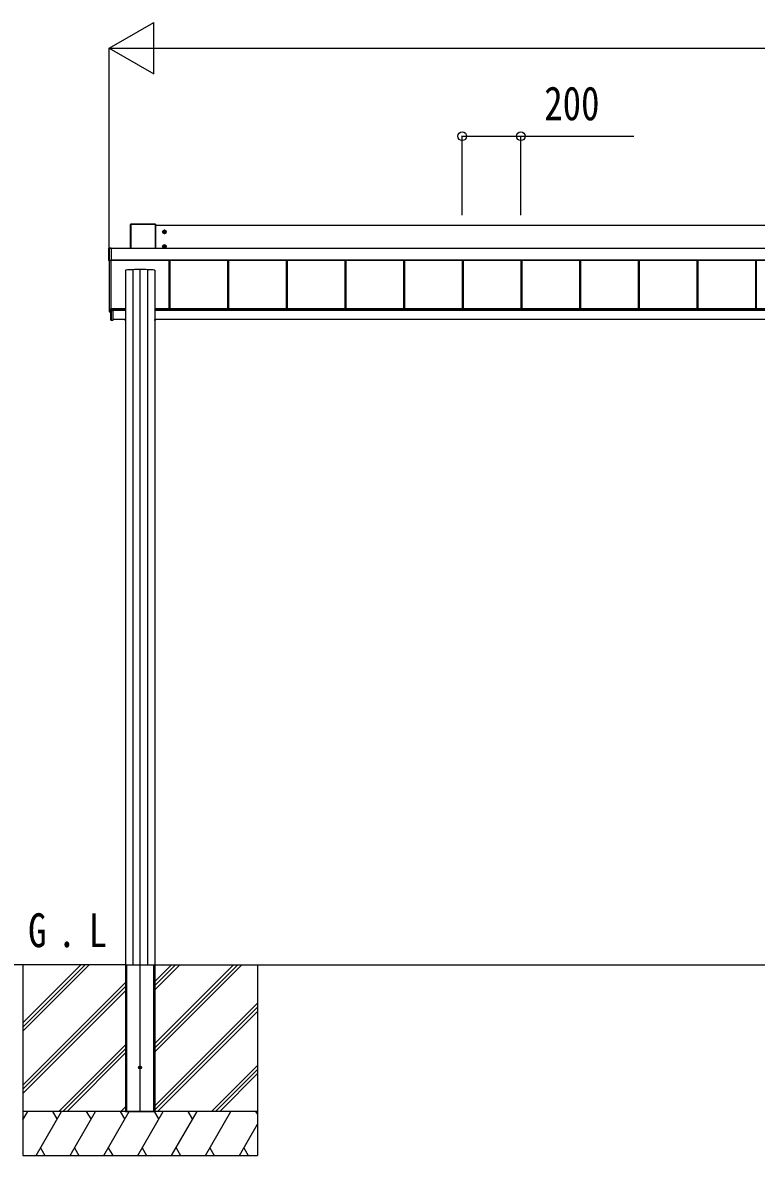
# Model space of a CAD drawing. Units: millimetres, scale not verified. Extents: x -14718 to 14718, y -10395 to 10395.
# Drawn here: x -12156 to -9654, y -8006 to -4144 of the extents above; entities that cross this region are included whole.
import ezdxf
from ezdxf.enums import TextEntityAlignment as Align

# ---------------------------------------------------------------- set-up
doc = ezdxf.new("R2010")
doc.units = ezdxf.units.MM
doc.header["$LTSCALE"] = 50
for name, color, linetype in [('0-2_USER1', 3, 'Continuous'), ('0-3_YKK_12', 2, 'Continuous'), ('0-4_YKK_A1', 4, 'Continuous'), ('0-5_YKK_D', 6, 'Continuous')]:
    doc.layers.add(name, color=color, linetype=linetype)
doc.styles.add('ＭＳ ゴシック', font='')
doc.styles.get('ＭＳ ゴシック').set_extended_font_data('MS Gothic')

msp = doc.modelspace()

# ---------------------------------------------------------------- linework, layer by layer
at = {"layer": '0-3_YKK_12'}
msp.add_line((-11755.44, -7859), (-11755.44, -4983.3), dxfattribs=at)
at = {"layer": '0-4_YKK_A1'}
for p, q in [((-11788.44, -4831.65), (-11788.44, -4913.81)), ((-11788.1, -4831.79), (-11788.44, -4831.65)), ((-11788.1, -4913.81), (-11788.1, -4831.79)), ((-11702.93, -4831.15), (-11787.94, -4831.15)), ((-11787.94, -4831.15), (-11787.6, -4831.3)), ((-11787.6, -4831.3), (-11787.6, -4831.78)), ((-11787.6, -4831.78), (-11787.6, -4913.81)), ((-11703.27, -4831.78), (-11787.6, -4831.78)), ((-11703.27, -4831.3), (-11702.93, -4831.15)), ((-11703.27, -4913.81), (-11703.27, -4831.78)), ((-11702.44, -4831.65), (-11702.77, -4831.79)), ((-11702.77, -4831.79), (-11702.77, -4913.81)), ((-11702.44, -4913.81), (-11702.44, -4831.65)), ((-7208.44, -4835.37), (-11702.44, -4835.37)), ((-11679.69, -4857.11), (-11665.19, -4857.11)), ((-11674.72, -4856.35), (-11675.44, -4856.35)), ((-11672.44, -4864.36), (-11672.44, -4849.86)), ((-11670.16, -4857.87), (-11669.44, -4857.87)), ((-11672.44, -4914.33), (-11672.44, -4899.83)), ((-11861.94, -4955.01), (-11861.94, -4913.04)), ((-11861.47, -4913.23), (-11861.94, -4913.04)), ((-11861.47, -4954.29), (-11861.47, -4913.23)), ((-11861.44, -4912.54), (-11855.74, -4912.54)), ((-11861.44, -4912.54), (-11860.98, -4912.73)), ((-11860.98, -4913.22), (-11860.98, -4954.27)), ((-11853.94, -4913.22), (-11860.98, -4913.22)), ((-11855.74, -4912.57), (-11855.74, -4912.54)), ((-11853.94, -4912.58), (-11855.14, -4912.58)), ((-11855.14, -4912.58), (-11855.14, -4912.58)), ((-11853.94, -4912.58), (-11855.14, -4912.58)), ((-11853.94, -4912.73), (-11853.94, -4912.58)), ((-11853.94, -4912.58), (-11853.94, -4912.58)), ((-11853.94, -4912.73), (-11853.94, -4913.22)), ((-11853.94, -4913.22), (-11853.94, -4954.27)), ((-7162.94, -4913.81), (-11853.94, -4913.81)), ((-7162.94, -4914.29), (-11853.94, -4914.29)), ((-11679.69, -4907.08), (-11665.19, -4907.08)), ((-11674.72, -4906.32), (-11675.44, -4906.32)), ((-11670.16, -4907.84), (-11669.44, -4907.84)), ((-11861.94, -4955.01), (-11861.47, -4954.29)), ((-11860.98, -4954.79), (-11861.44, -4955.51)), ((-11855.74, -4955.51), (-11861.44, -4955.51)), ((-11860.44, -4955.51), (-11860.44, -5127.93)), ((-11855.74, -4955.51), (-11855.74, -4955.39)), ((-11855.44, -4955.35), (-11855.44, -5127.98)), ((-11855.14, -4955.34), (-11853.94, -4955.34)), ((-11855.14, -4955.34), (-11855.14, -4955.34)), ((-11855.14, -4955.34), (-11853.94, -4955.34)), ((-7162.94, -4953.27), (-11853.94, -4953.27)), ((-7162.94, -4953.78), (-11853.94, -4953.78)), ((-11853.94, -4953.92), (-7162.94, -4953.92)), ((-7162.94, -4953.92), (-11853.94, -4953.92)), ((-11853.94, -4954.27), (-11853.94, -4954.79)), ((-11853.94, -4954.79), (-11853.94, -4955.34)), ((-11853.94, -4955.34), (-11853.94, -4955.34)), ((-11656.94, -4953.92), (-11656.94, -5120.15)), ((-11656.54, -4953.92), (-11656.54, -5119.21)), ((-11653.94, -4953.92), (-11653.94, -5120.15)), ((-11456.94, -4953.92), (-11456.94, -5120.15)), ((-11454.34, -4953.92), (-11454.34, -5120.15)), ((-11453.94, -4953.92), (-11453.94, -5120.15)), ((-11256.94, -4953.92), (-11256.94, -5120.15)), ((-11254.34, -4953.92), (-11254.34, -5120.15)), ((-11253.94, -4953.92), (-11253.94, -5120.15)), ((-11056.94, -4953.92), (-11056.94, -5120.15)), ((-11054.34, -4953.92), (-11054.34, -5120.15)), ((-11053.94, -4953.92), (-11053.94, -5120.15)), ((-10856.94, -4953.92), (-10856.94, -5120.15)), ((-10854.34, -4953.92), (-10854.34, -5120.15)), ((-10853.94, -4953.92), (-10853.94, -5120.15)), ((-10656.94, -4953.92), (-10656.94, -5120.15)), ((-10654.34, -4953.92), (-10654.34, -5120.15)), ((-10653.94, -4953.92), (-10653.94, -5120.15)), ((-10456.94, -4953.92), (-10456.94, -5120.15)), ((-10454.34, -4953.92), (-10454.34, -5120.15)), ((-10453.94, -4953.92), (-10453.94, -5120.15)), ((-10256.94, -4953.92), (-10256.94, -5120.15)), ((-10254.34, -4953.92), (-10254.34, -5120.15)), ((-10253.94, -4953.92), (-10253.94, -5120.15)), ((-10056.94, -4953.92), (-10056.94, -5120.15)), ((-10054.34, -4953.92), (-10054.34, -5120.15)), ((-10053.94, -4953.92), (-10053.94, -5120.15)), ((-9856.94, -4953.92), (-9856.94, -5120.15)), ((-9854.34, -4953.92), (-9854.34, -5120.15)), ((-9853.94, -4953.92), (-9853.94, -5120.15)), ((-9656.94, -4953.92), (-9656.94, -5120.15)), ((-9654.34, -4953.92), (-9654.34, -5120.15)), ((-11805.44, -4987.86), (-11805.44, -7352.5)), ((-11780.25, -4986.12), (-11780.25, -7356.5)), ((-11730.62, -4986.12), (-11730.62, -7356.5)), ((-11705.44, -4987.86), (-11705.44, -7352.5)), ((-11861.44, -5087.91), (-11861.44, -5128.97)), ((-11860.97, -5087.41), (-11860.44, -5087.38)), ((-11861.44, -5129.21), (-11861.44, -5128.97)), ((-11860.97, -5129.47), (-11855.25, -5129.82)), ((-11860.97, -5129.47), (-11860.97, -5129.71)), ((-11860.97, -5129.71), (-11854.94, -5130.09)), ((-11860.97, -5129.71), (-11860.97, -5129.71)), ((-11860.97, -5129.71), (-11854.94, -5130.09)), ((-11859.94, -5128.48), (-11855.94, -5128.48)), ((-11855.25, -5129.86), (-11855.25, -5129.82)), ((-11851.94, -5119.76), (-11855.14, -5119.76)), ((-11854.94, -5121.71), (-11854.94, -5119.76)), ((-11854.94, -5125.3), (-11854.94, -5121.71)), ((-11854.65, -5121.71), (-11854.94, -5121.71)), ((-11854.94, -5158.38), (-11854.94, -5125.3)), ((-11854.65, -5125.3), (-11854.94, -5125.3)), ((-11854.65, -5119.76), (-11854.65, -5121.71)), ((-11854.65, -5125.3), (-11854.65, -5158.38)), ((-11854.64, -5125), (-11854.64, -5122.01)), ((-11854.64, -5125), (-11854.64, -5125)), ((-11848.44, -5125.28), (-11854.64, -5125.3)), ((-11854.63, -5125), (-11854.63, -5125)), ((-11854.15, -5122.21), (-11854.44, -5122.21)), ((-11854.15, -5124.8), (-11854.44, -5124.8)), ((-11854.15, -5122.21), (-11854.15, -5124.8)), ((-11854.15, -5124.8), (-11848.44, -5124.78)), ((-11853.44, -5120.5), (-11853.44, -5119.76)), ((-11853.44, -5120.5), (-11848.44, -5120.49)), ((-11805.44, -5120.15), (-11852.44, -5120.15)), ((-11852.44, -5120.15), (-11852.44, -5120.44)), ((-11852.44, -5120.44), (-11852.44, -5120.5)), ((-11851.94, -5120.15), (-11851.94, -5119.76)), ((-11848.44, -5124.78), (-11848.44, -5120.49)), ((-11805.44, -5122.15), (-11848.44, -5122.15)), ((-11848.44, -5124.78), (-11848.44, -5124.98)), ((-11805.44, -5125.02), (-11848.44, -5125.02)), ((-11848.44, -5125.28), (-11848.44, -5158.76)), ((-7205.44, -5120.15), (-11705.44, -5120.15)), ((-7205.44, -5122.15), (-11705.44, -5122.15)), ((-7205.44, -5125.02), (-11705.44, -5125.02)), ((-11854.94, -5158.38), (-11854.65, -5158.38)), ((-11854.65, -5158.38), (-11848.44, -5158.76)), ((-11848.44, -5159.06), (-11854.65, -5158.68)), ((-11806.28, -5156.5), (-11848.44, -5156.5)), ((-11848.44, -5158.76), (-11848.44, -5159.06)), ((-11806.44, -5158.68), (-11806.3, -5156.5)), ((-11806.28, -5156.5), (-11805.8, -5156.5)), ((-11805.94, -5159), (-11806.14, -5159)), ((-11805.8, -5156.5), (-11805.94, -5158.68)), ((-11805.44, -5159), (-11805.94, -5159)), ((-11805.44, -5156.5), (-11805.8, -5156.5)), ((-11705.07, -5156.5), (-11705.44, -5156.5)), ((-11705.44, -5158.68), (-11704.93, -5158.68)), ((-11704.93, -5159), (-11705.44, -5159)), ((-11705.07, -5156.5), (-11704.59, -5156.5)), ((-11704.93, -5158.68), (-11705.07, -5156.5)), ((-11704.93, -5159), (-11704.93, -5158.68)), ((-11704.73, -5159), (-11704.93, -5159)), ((-7205.44, -5156.5), (-11704.59, -5156.5)), ((-11704.57, -5156.5), (-11704.43, -5158.68)), ((-11805.44, -7356.5), (-12255.44, -7356.5)), ((-12155.44, -7356.5), (-12155.44, -8006.5)), ((-12155.44, -7583.13), (-11928.8, -7356.5)), ((-12155.44, -7554.85), (-11957.09, -7356.5)), ((-12155.44, -7568.99), (-11943, -7356.56)), ((-11805.44, -7352.5), (-11805.44, -7856.5)), ((-11805.44, -7356.5), (-11805.14, -7356.5)), ((-11805.44, -7356.5), (-11805.44, -7856.5)), ((-11805.14, -7356.5), (-11705.74, -7356.5)), ((-11802.94, -7356.5), (-11802.94, -7856.5)), ((-11801.44, -7356.5), (-11801.44, -7856.5)), ((-11709.44, -7356.5), (-11709.44, -7856.5)), ((-11707.94, -7356.5), (-11707.94, -7856.5)), ((-11705.44, -7352.5), (-11705.44, -7856.5)), ((-11705.44, -7356.5), (-11705.44, -7856.5)), ((-11705.44, -7356.5), (-2055.44, -7356.5)), ((-11705.44, -7441.5), (-11620.44, -7356.5)), ((-11705.44, -7427.36), (-11634.58, -7356.5)), ((-11705.44, -7413.22), (-11648.72, -7356.5)), ((-11705.44, -7653.63), (-11408.34, -7356.54)), ((-11705.44, -7639.49), (-11422.49, -7356.54)), ((-11705.44, -7625.35), (-11436.63, -7356.54)), ((-11355.44, -7356.5), (-11355.44, -8006.5)), ((-12155.44, -7766.98), (-11805.44, -7416.98)), ((-12155.44, -7781.12), (-11805.44, -7431.12)), ((-12155.44, -7795.26), (-11805.44, -7445.27)), ((-11705.44, -7837.48), (-11355.44, -7487.48)), ((-11705.44, -7851.62), (-11355.44, -7501.62)), ((-11696.18, -7856.5), (-11355.44, -7515.77)), ((-12032.83, -7856.5), (-11805.44, -7629.11)), ((-12018.68, -7856.5), (-11805.44, -7643.26)), ((-12004.54, -7856.5), (-11805.44, -7657.4)), ((-11512.33, -7856.5), (-11355.44, -7699.61)), ((-11498.18, -7856.5), (-11355.44, -7713.75)), ((-11484.04, -7856.5), (-11355.44, -7727.9)), ((-11820.69, -7856.5), (-11805.44, -7841.24)), ((-11355.44, -7856.5), (-12155.44, -7856.5)), ((-12155.44, -7885.44), (-12138.73, -7856.5)), ((-11355.44, -7856.5), (-12155.44, -7856.5)), ((-12153.73, -7882.48), (-12155.44, -7879.53)), ((-12109.86, -8006.5), (-12023.26, -7856.5)), ((-12038.26, -7882.48), (-12053.26, -7856.5)), ((-11994.39, -8006.5), (-11907.79, -7856.5)), ((-11922.79, -7882.48), (-11937.79, -7856.5)), ((-11878.92, -8006.5), (-11792.32, -7856.5)), ((-11807.32, -7882.49), (-11822.32, -7856.5)), ((-11805.44, -7856.5), (-11705.44, -7856.5)), ((-11763.45, -8006.5), (-11676.85, -7856.5)), ((-11691.85, -7882.48), (-11706.85, -7856.5)), ((-11647.98, -8006.5), (-11561.38, -7856.5)), ((-11576.38, -7882.48), (-11591.38, -7856.5)), ((-11532.51, -8006.5), (-11445.91, -7856.5)), ((-11355.44, -7865.17), (-11360.44, -7856.5)), ((-11417.04, -8006.5), (-11355.44, -7899.8)), ((-12094.86, -7980.52), (-12079.86, -8006.5)), ((-11979.39, -7980.52), (-11964.39, -8006.5)), ((-11863.92, -7980.52), (-11848.92, -8006.5)), ((-11748.45, -7980.52), (-11733.45, -8006.5)), ((-11632.98, -7980.52), (-11617.98, -8006.5)), ((-11517.51, -7980.52), (-11502.51, -8006.5)), ((-11402.04, -7980.52), (-11387.04, -8006.5)), ((-12155.44, -8006.5), (-11355.44, -8006.5))]:
    msp.add_line(p, q, dxfattribs=at)
for points in [[(-11787.6, -4831.3), (-11703.27, -4831.3), (-11703.27, -4831.78)], [(-11675.44, -4856.35), (-11675.44, -4857.87), (-11674.72, -4857.87)], [(-11671.68, -4854.83), (-11671.68, -4854.11), (-11673.2, -4854.11), (-11673.2, -4854.83)], [(-11673.2, -4859.39), (-11673.2, -4860.11), (-11671.68, -4860.11), (-11671.68, -4859.39)], [(-11669.44, -4857.87), (-11669.44, -4856.35), (-11670.16, -4856.35)], [(-11671.68, -4904.8), (-11671.68, -4904.08), (-11673.2, -4904.08), (-11673.2, -4904.8)], [(-11860.98, -4913.22), (-11860.98, -4912.73), (-11853.94, -4912.73)], [(-11855.63, -4912.59), (-11855.68, -4912.57), (-11855.74, -4912.57)], [(-11675.44, -4906.32), (-11675.44, -4907.84), (-11674.72, -4907.84)], [(-11673.2, -4909.36), (-11673.2, -4910.08), (-11671.68, -4910.08), (-11671.68, -4909.36)], [(-11669.44, -4907.84), (-11669.44, -4906.32), (-11670.16, -4906.32)], [(-11853.94, -4954.79), (-11860.98, -4954.79), (-11860.98, -4954.27), (-11853.94, -4954.27)], [(-11860.44, -5127.93), (-11860.44, -5128.5), (-11854.94, -5128.84)], [(-11854.63, -5125), (-11854.63, -5125), (-11854.64, -5125)], [(-11854.62, -5125), (-11848.44, -5124.98), (-11848.44, -5125.28)], [(-11854.44, -5124.81), (-11854.44, -5124.8), (-11854.44, -5122.21)], [(-11805.94, -5159), (-11805.94, -5158.68), (-11805.44, -5158.68)], [(-11805.14, -7356.5), (-11705.74, -7356.5), (-11705.44, -7356.5)]]:
    msp.add_lwpolyline(points, dxfattribs=at)
for points in [[(-11672.44, -4851.34), (-11677.44, -4854.23), (-11677.44, -4860), (-11672.44, -4862.89), (-11667.44, -4860), (-11667.44, -4854.23)], [(-11672.44, -4901.31), (-11677.44, -4904.19), (-11677.44, -4909.97), (-11672.44, -4912.86), (-11667.44, -4909.97), (-11667.44, -4904.19)]]:
    msp.add_lwpolyline(points, close=True, dxfattribs=at)
for centre, radius in [((-11672.44, -4857.11), 6.25), ((-11672.44, -4857.11), 5), ((-11672.44, -4907.08), 6.25), ((-11672.44, -4907.08), 5), ((-11755.44, -7706.5), 5)]:
    msp.add_circle(centre, radius, dxfattribs=at)
for centre, radius, start, end in [((-11787.6, -4831.8), 0.5, 90.15046, 179.81463), ((-11787.71, -4835.89), 4.12, 88.40447, 95.35624), ((-11703.27, -4831.8), 0.5, 0.18537, 89.84954), ((-11703.16, -4835.89), 4.12, 84.64376, 91.59553), ((-11672.44, -4857.11), 5.58, 153.74848, 206.25152), ((-11672.44, -4857.11), 5.58, 93.74848, 146.25152), ((-11672.44, -4857.11), 5.58, 213.74848, 266.25152), ((-11674.72, -4854.83), 1.52, 270, 0), ((-11674.72, -4859.39), 1.52, 0, 90), ((-11672.44, -4857.11), 5.58, 33.74848, 86.25152), ((-11672.44, -4857.11), 5.58, 273.74848, 326.25152), ((-11670.16, -4854.83), 1.52, 180, 270), ((-11670.16, -4859.39), 1.52, 90, 180), ((-11672.44, -4857.11), 5.58, 333.74848, 26.25152), ((-11672.44, -4907.08), 5.58, 153.74848, 206.25152), ((-11672.44, -4907.08), 5.58, 93.74848, 146.25152), ((-11674.72, -4904.8), 1.52, 270, 0), ((-11672.44, -4907.08), 5.58, 33.74848, 86.25152), ((-11670.16, -4904.8), 1.52, 180, 270), ((-11672.44, -4907.08), 5.58, 333.74848, 26.25152), ((-11860.97, -4913.23), 0.5, 90.15046, 179.81463), ((-11861.09, -4917.33), 4.12, 88.40447, 95.35624), ((-11855.55, -4910.84), 1.74, 265.66516, 269.50049), ((-11672.44, -4907.08), 5.58, 213.74848, 266.25152), ((-11674.72, -4909.36), 1.52, 0, 90), ((-11672.44, -4907.08), 5.58, 273.74848, 326.25152), ((-11670.16, -4909.36), 1.52, 90, 180), ((-11861.09, -4958.39), 4.12, 88.40447, 95.35624), ((-11860.97, -4954.29), 0.502, 180.349, 269.68592), ((-11855.74, -4955.09), 0.301, 269.99262, 297.9043), ((-11855.23, -4958.05), 2.71, 88.10375, 98.40666), ((-11860.94, -5087.91), 0.5, 93.48119, 179.98396), ((-11860.94, -5128.97), 0.5, 180.01604, 266.51881), ((-11860.94, -5129.21), 0.5, 180, 266.3803), ((-11860.94, -5129.21), 0.5, 180.01604, 266.51881), ((-11859.94, -5127.98), 0.5, 180.01746, 270.01745), ((-11855.94, -5127.98), 0.5, 269.98255, 359.98254), ((-11855.14, -5119.46), 0.3, 180.01748, 270.01745), ((-11855.24, -5129.52), 0.3, 266.48405, 359.9811), ((-11855.24, -5129.56), 0.3, 266.48405, 359.9811), ((-11854.64, -5121.71), 0.3, 180.01746, 270.01745), ((-11854.64, -5125.3), 0.3, 90.12237, 180), ((-11853.31, -5121.78), 1.35, 177.08798, 189.90325), ((-11853.44, -5125.22), 1.22, 169.53624, 183.72385), ((-11853.43, -5125.17), 1.21, 171.62247, 185.82998), ((-11853.39, -5125.22), 1.25, 169.72631, 183.54265), ((-11854.62, -5125.3), 0.3, 90.22184, 92.22662), ((-11854.62, -5125.14), 0.141, 90.0241, 94.22537), ((-11854.22, -5126.78), 1.98, 88.04873, 96.20074), ((-11854.64, -5158.38), 0.3, 180, 266.5), ((-11853.42, -5158.53), 1.24, 173.06854, 186.93146), ((-11806.14, -5158.7), 0.3, 176.5, 270), ((-11704.73, -5158.7), 0.3, 270, 3.5)]:
    msp.add_arc(centre, radius, start, end, dxfattribs=at)
for centre, major_axis, ratio, start_param, end_param in [((-11787.93, -4831.65), (0.382, -0.325), 0.996231, 2.2770247, 3.8440941), ((-11702.94, -4831.65), (0.382, 0.325), 0.996231, 5.5806839, 7.1477533), ((-11861.43, -4913.04), (0.382, -0.325), 0.996231, 2.2770247, 3.8440941), ((-11855.14, -4912.57), (0.6, 0), 0.026226, 3.1415927, 3.8726279), ((-11855.14, -4912.57), (0.6, 0), 0.026226, 3.8726279, 4.712389), ((-11861.43, -4955.01), (0.382, 0.325), 0.996231, 2.4390913, 4.0061606), ((-11855.14, -4955.39), (0.6, 0), 0.096025, 1.5707963, 3.1415927), ((-11855.74, -4955.21), (0, 0.3), 0.998743, 3.1415927, 4.2299164), ((-11755.44, -4987.86), (50, 0), 0.04, 6.2831853, 9.424778), ((-11854.65, -5129.89), (0.6, -0.037), 0.034769, 3.1437205, 4.2258199), ((-11854.65, -5122.21), (0.301, 0.4), 0.997782, 5.3593221, 6.9301184), ((-11854.65, -5124.8), (0.301, 0.4), 0.997782, 3.7885257, 3.8252324), ((-11854.64, -5122.21), (0.108, 0.169), 0.994155, 5.2849907, 6.855787), ((-11854.64, -5124.8), (-0.145, 0.15), 0.921201, 2.3686772, 3.9027669), ((-11854.64, -5124.8), (0.482, -0.007), 0.414889, 4.7553012, 6.2893908), ((-11854.14, -5124.8), (0.001, 0.2), 0.09157, 1.5714198, 1.6062613), ((-11805.94, -5158.7), (0.5, -0.018), 0.036539, 1.5736281, 3.1406975), ((-11704.93, -5158.7), (0.5, 0.018), 0.036539, 0.0008951, 1.5679645)]:
    msp.add_ellipse(centre, major_axis=major_axis, ratio=ratio, start_param=start_param, end_param=end_param, dxfattribs=at)
at = {"layer": '0-5_YKK_D'}
for p, q in [((-11860.44, -4231.15), (-11708.88, -4143.65)), ((-11708.88, -4318.65), (-11708.88, -4143.65)), ((-11860.44, -4954.51), (-11860.44, -4230.15)), ((-11860.44, -4231.15), (-11708.88, -4318.65)), ((-11860.44, -4231.15), (-11557.33, -4231.15)), ((-11685.44, -4231.15), (-2625.44, -4231.15)), ((-10656.94, -4800.22), (-10656.94, -4530.15)), ((-10456.94, -4800.22), (-10456.94, -4530.15))]:
    msp.add_line(p, q, dxfattribs=at)
msp.add_lwpolyline([(-10656.94, -4531.15), (-10456.94, -4531.15), (-10071.84, -4531.15)], dxfattribs=at)
for centre in [(-10656.94, -4531.15), (-10456.94, -4531.15)]:
    msp.add_circle(centre, 14.88, dxfattribs=at)

# ---------------------------------------------------------------- texts
at = {"layer": '0-2_USER1', "style": 'ＭＳ ゴシック', "width": 0.8}
for s, p in [('G', (-12137.44, -7331.19)), ('L', (-11930.57, -7331.19)), ('.', (-12036.64, -7331.19))]:
    msp.add_text(s, height=115.5, dxfattribs=at).set_placement(p, align=Align.BOTTOM_LEFT)
at = {"layer": '0-5_YKK_D', "style": 'ＭＳ ゴシック', "width": 0.8}
msp.add_text('200', height=115.5, dxfattribs=at).set_placement((-10377.44, -4511.15), align=Align.BOTTOM_LEFT)

doc.saveas('drawing.dxf')
